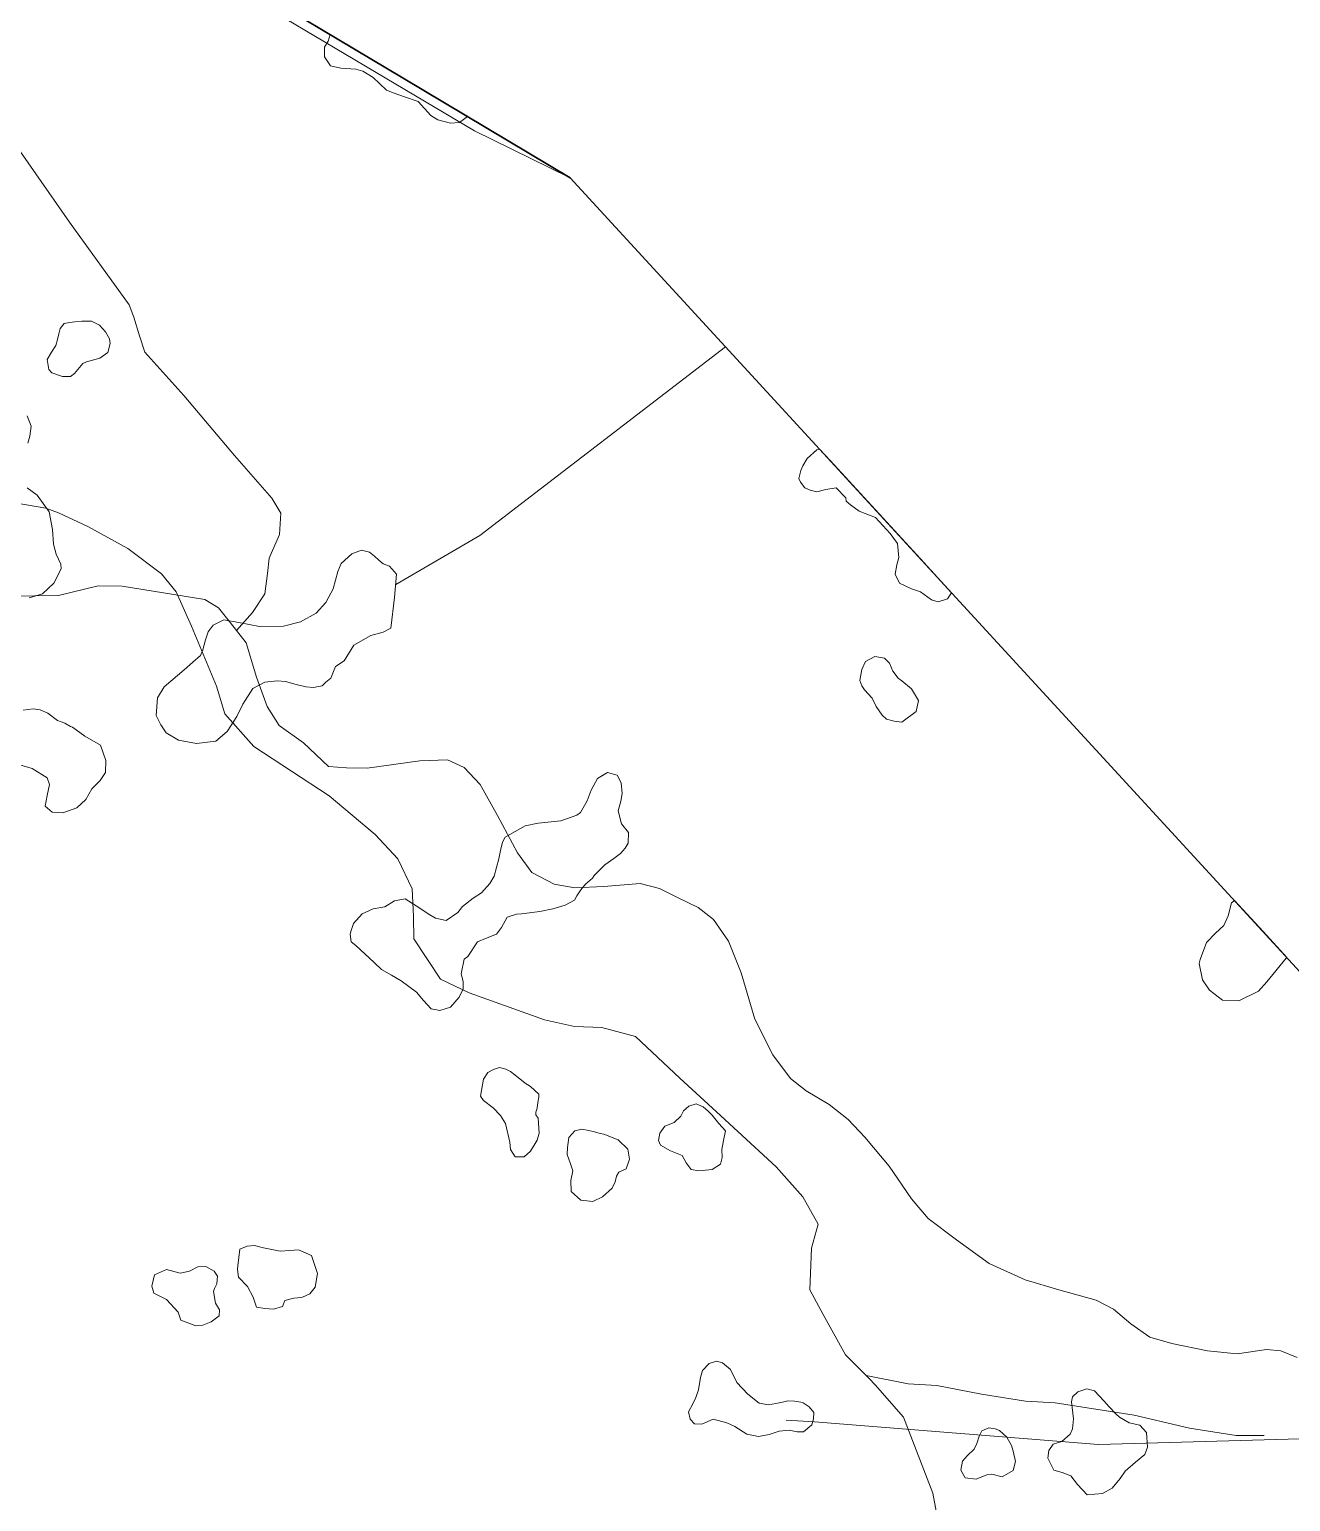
# Model space of a CAD drawing. Header units: metres. Extents: x 4652992 to 4879070, y 2074171 to 2309877.
# Drawn here: x 4654008.5 to 4654102.3, y 2309172.9 to 2309282.3 of the extents above; entities that cross this region are included whole.
import ezdxf

# ---------------------------------------------------------------- set-up
doc = ezdxf.new("R2010")
doc.units = ezdxf.units.M
doc.header["$MEASUREMENT"] = 0
doc.linetypes.add('DGN Style 3', pattern=[92.779933, 66.271381, -26.508552])
for name, color, linetype, lineweight in [('Level 1', 2, 'Continuous', 0), ('Level 20', 30, 'DGN Style 3', 0), ('Level 37', 3, 'Continuous', 0), ('Level 40', 1, 'Continuous', 0)]:
    doc.layers.add(name, color=color, linetype=linetype, lineweight=lineweight)
doc.layers.add('Limite', color=38, linetype='Continuous', lineweight=0, plot=False)

msp = doc.modelspace()

# ---------------------------------------------------------------- linework, layer by layer
at = {"layer": 'Level 1'}
for points in [[(4654076.308718, 2309170.208498, 1257.5), (4654075.682925, 2309173.54529, 1257.075), (4654073.499087, 2309179.191714, 1256.1375), (4654071.40613, 2309181.587282, 1255.7125), (4654070.943013, 2309182.054322, 1255.6421), (4654070.727219, 2309182.271944, 1255.6093), (4654069.186526, 2309183.825686, 1255.375), (4654067.544407, 2309186.822576, 1255.0875), (4654066.538783, 2309188.655991, 1254.7), (4654066.671084, 2309191.75989, 1254.575), (4654067.155771, 2309193.531047, 1254.25), (4654066.022844, 2309195.561629, 1254.1697), (4654064.038465, 2309197.784134, 1254.075), (4654059.617678, 2309201.88489, 1253.45), (4654056.872072, 2309204.392092, 1253.0125), (4654053.576479, 2309207.481081, 1252.6375), (4654051.07593, 2309208.149905, 1252.5), (4654049.060305, 2309208.220705, 1252.3375), (4654046.827883, 2309208.707888, 1252.0625), (4654041.237124, 2309210.728274, 1251.525), (4654039.0907, 2309211.750674, 1251.175), (4654037.125918, 2309214.733706, 1250.725), (4654037.09009, 2309216.403322, 1250.55), (4654036.984316, 2309218.457278, 1250.25), (4654035.932314, 2309220.687075, 1250.0125), (4654034.236086, 2309222.503481, 1249.8625), (4654030.830324, 2309225.370302, 1248.9125), (4654025.226931, 2309229.024477, 1248.0125), (4654023.081484, 2309231.462099, 1247.6125), (4654022.450686, 2309233.507693, 1247.3375), (4654020.594485, 2309237.974673, 1246.6), (4654019.459475, 2309240.530276, 1246.175), (4654018.368532, 2309241.876284, 1245.8875), (4654015.853518, 2309243.748476, 1245.4), (4654012.886294, 2309245.380923, 1244.65), (4654010.710329, 2309246.409731, 1243.8625), (4654009.766726, 2309246.738711, 1243.5375), (4654006.591677, 2309247.278078, 1242.6625)], [(4654100.313024, 2309177.820447, 1264), (4654098.215273, 2309177.814699, 1263), (4654094.746279, 2309178.382326, 1262), (4654090.65552, 2309179.33832, 1260.5625), (4654084.782473, 2309180.240908, 1258.9375), (4654082.56769, 2309180.376711, 1258.4125), (4654079.299074, 2309180.900332, 1257.675), (4654075.97158, 2309181.549381, 1257), (4654073.857172, 2309181.655102, 1255.642138), (4654070.727219, 2309182.271944, 1255.6421)]]:
    msp.add_polyline3d(points, dxfattribs=at)
at = {"layer": 'Level 20', "linetype": 'Continuous'}
for points in [[(4654003.23176, 2309299.508427, 1253.753655), (4654001.183387, 2309299.088445, 1253.3), (4654000.08212, 2309298.161938, 1253), (4653998.716874, 2309296.517812, 1253), (4653998.503852, 2309293.497129, 1253), (4653998.715858, 2309291.829424, 1253), (4654000.003081, 2309287.736662, 1253), (4654002.267527, 2309282.400948, 1253), (4654006.930984, 2309274.621524, 1252.9), (4654011.515376, 2309267.996757, 1252.5), (4654015.972046, 2309261.866884, 1252.1), (4654016.312295, 2309260.930995, 1252.1), (4654016.716356, 2309259.541183, 1252.1), (4654017.125313, 2309258.340471, 1252.1), (4654020.032182, 2309255.125132, 1251.9), (4654023.799201, 2309250.667892, 1251.8), (4654026.553816, 2309247.482958, 1251.4), (4654027.234602, 2309246.381277, 1251.067961), (4654027.132746, 2309244.795915, 1250.66796), (4654026.367726, 2309243.031113, 1250.567961), (4654026.247906, 2309241.884358, 1250.267961), (4654026.033413, 2309240.368252, 1249.867961), (4654025.115529, 2309238.990955, 1249.267961), (4654023.946916, 2309237.656783, 1248.500731)], [(4654102.755052, 2309183.62068, 1264.717636), (4654101.550283, 2309184.117359, 1264.417636), (4654100.486276, 2309184.227397, 1264.217636), (4654098.309636, 2309183.898619, 1263.417636), (4654096.086024, 2309184.120595, 1263.017636), (4654093.449669, 2309184.667894, 1262.117636), (4654091.805608, 2309185.14322, 1261.917636), (4654090.395378, 2309186.127661, 1261.517636), (4654089.112287, 2309187.219739, 1261.317636), (4654087.81475, 2309187.883798, 1261.117636), (4654085.056543, 2309188.648957, 1260.517636), (4654082.543032, 2309189.393767, 1259.917636), (4654079.856353, 2309190.600101, 1259.417636), (4654077.429722, 2309192.364867, 1258.917636), (4654075.33834, 2309193.958322, 1258.417636), (4654074.10083, 2309195.4261, 1258.217636), (4654072.446766, 2309197.847033, 1257.717636), (4654070.623834, 2309200.00702, 1257.517636), (4654069.38274, 2309201.31371, 1257.217636), (4654067.969525, 2309202.431718, 1256.717636), (4654066.268692, 2309203.43762, 1256.217636), (4654065.103553, 2309204.351152, 1255.817636), (4654063.78467, 2309206.113419, 1255.417636), (4654062.463355, 2309208.767402, 1255.417636), (4654061.438998, 2309212.218451, 1255.417636), (4654060.509464, 2309214.561954, 1255.517636), (4654059.383434, 2309216.17032, 1255.517636), (4654058.251036, 2309217.076279, 1255.317636), (4654056.717371, 2309217.80539, 1254.817636), (4654055.360244, 2309218.488546, 1254.517636), (4654053.934393, 2309218.861014, 1254.317636), (4654051.243958, 2309218.623332, 1253.917636), (4654049.083005, 2309218.528957, 1253.317636), (4654047.534612, 2309218.802913, 1253.017636), (4654045.894696, 2309219.659976, 1252.717636), (4654044.814149, 2309221.132558, 1252.317636), (4654043.339874, 2309223.896123, 1251.717636), (4654042.041008, 2309226.195568, 1251.317636), (4654040.857222, 2309227.475571, 1251.017636), (4654039.61352, 2309228.036757, 1250.717636), (4654037.564163, 2309227.958252, 1250.417636), (4654033.653237, 2309227.420668, 1250.117636), (4654032.107755, 2309227.446275, 1249.817636), (4654030.77752, 2309227.557351, 1249.517636), (4654028.909111, 2309229.297205, 1249.767961), (4654027.110422, 2309230.597259, 1249.66796), (4654026.218376, 2309232.00914, 1249.367961), (4654025.434819, 2309234.181791, 1249.16796), (4654024.666906, 2309236.745155, 1248.867961), (4654023.946916, 2309237.656783, 1248.500731), (4654023.490549, 2309238.234621, 1248.267961), (4654022.603778, 2309239.343064, 1247.867961), (4654021.589781, 2309239.959643, 1247.267961), (4654015.447987, 2309240.952179, 1247.267961), (4654013.657682, 2309240.981762, 1247.267961), (4654010.705633, 2309240.260567, 1246.46796), (4654005.325674, 2309240.174099, 1246.46796)]]:
    msp.add_polyline3d(points, dxfattribs=at)
at = {"layer": 'Level 37', "extrusion": (0.3369177983393691, -0.8457073217220177, 0.4138423892593943), "elevation": -384395.569652, "flags": 128}
msp.add_lwpolyline([(5178239.957563, 176140.750217), (5178217.809555, 176125.596631), (5178210.654053, 176123.05998)], dxfattribs=at)
at = {"layer": 'Level 37'}
for points in [[(4653978.673051, 2309287.839964, 1245.4348), (4653989.243204, 2309292.251302, 1249.9), (4654000.714748, 2309296.053859, 1256.4), (4654004.868323, 2309297.26251, 1259.3), (4654020.128768, 2309287.578852, 1263.2), (4654041.618778, 2309274.792373, 1267.6), (4654048.640305, 2309271.343335, 1268.609762)], [(4654114.392884, 2309177.894715, 1270.0348), (4654087.994348, 2309177.156616, 1261.9), (4654066.885368, 2309178.852113, 1259), (4654064.792053, 2309178.964671, 1259.4)]]:
    msp.add_polyline3d(points, dxfattribs=at)
at = {"layer": 'Level 40', "color": 3, "flags": 128}
for points, elevation in [([(4654013.154831, 2309260.654451), (4654013.751056, 2309260.353478), (4654014.19804, 2309259.850536), (4654014.497876, 2309259.33796), (4654014.550626, 2309258.986597), (4654014.373652, 2309258.309696), (4654013.780929, 2309257.88641), (4654012.793933, 2309257.614654), (4654012.521146, 2309257.493256), (4654011.890879, 2309256.742195), (4654011.594477, 2309256.530525), (4654011.017619, 2309256.537008), (4654010.217199, 2309256.794965), (4654009.993655, 2309257.046442), (4654009.854796, 2309257.806213), (4654010.188712, 2309258.345638), (4654010.51082, 2309258.839921), (4654010.628829, 2309259.29124), (4654010.735035, 2309259.697425), (4654010.841242, 2309260.103608), (4654011.127937, 2309260.462473), (4654011.536112, 2309260.548367), (4654011.932476, 2309260.589128), (4654012.430869, 2309260.651361), (4654013.154831, 2309260.654451)], 1253.9), ([(4654074.097091, 2309233.32402), (4654074.604914, 2309232.454613), (4654074.454808, 2309231.623566), (4654073.3803, 2309230.833622), (4654072.801203, 2309230.918246), (4654072.238444, 2309231.065544), (4654071.912336, 2309231.351765), (4654071.480416, 2309232.000466), (4654071.173553, 2309232.616443), (4654070.600181, 2309233.235246), (4654070.415473, 2309233.551434), (4654070.247123, 2309233.930302), (4654070.397264, 2309234.76145), (4654070.685934, 2309235.355441), (4654071.379622, 2309235.709441), (4654072.083834, 2309235.591976), (4654072.456113, 2309235.226666), (4654072.700423, 2309234.627058), (4654073.102499, 2309234.120054), (4654073.382416, 2309233.912855), (4654074.097091, 2309233.32402)], 1270.8), ([(4654052.290941, 2309199.799193), (4654053.016099, 2309199.111715), (4654053.135303, 2309198.355589), (4654052.904631, 2309197.645321), (4654052.339071, 2309197.384833), (4654052.17682, 2309197.109887), (4654052.066037, 2309196.685577), (4654051.848391, 2309196.198468), (4654051.140732, 2309195.567089), (4654050.414807, 2309195.212352), (4654049.534419, 2309195.305708), (4654048.798028, 2309195.950733), (4654048.785672, 2309196.769745), (4654048.931677, 2309197.502178), (4654048.745956, 2309198.003785), (4654048.519833, 2309198.697214), (4654048.525715, 2309199.239551), (4654048.629362, 2309199.983024), (4654049.069931, 2309200.457393), (4654049.602364, 2309200.590556), (4654050.12174, 2309200.500511), (4654050.545309, 2309200.390115), (4654050.968866, 2309200.279722), (4654051.222995, 2309200.213487), (4654052.290941, 2309199.799193)], 1259.5), ([(4654022.364623, 2309187.652886), (4654022.683865, 2309187.168178), (4654022.658172, 2309186.728517), (4654022.046018, 2309186.262771), (4654021.44669, 2309186.016846), (4654020.901943, 2309185.979901), (4654019.807253, 2309186.398359), (4654019.604237, 2309186.986788), (4654018.734971, 2309187.926988), (4654017.787271, 2309188.39657), (4654017.656834, 2309188.921532), (4654017.833524, 2309189.76841), (4654018.738172, 2309190.158135), (4654019.740426, 2309189.897504), (4654020.44325, 2309190.027201), (4654021.06446, 2309190.356655), (4654021.650959, 2309190.382668), (4654022.275336, 2309190.041743), (4654022.532916, 2309189.662313), (4654022.474463, 2309189.097265), (4654022.29268, 2309188.742823), (4654022.23808, 2309188.533847), (4654022.364623, 2309187.652886)], 1272.8), ([(4654090.282915, 2309178.764618), (4654091.068346, 2309178.599761), (4654091.553074, 2309178.038287), (4654091.624589, 2309176.951193), (4654091.442684, 2309176.404929), (4654090.741894, 2309175.835374), (4654089.975137, 2309175.164225), (4654089.598834, 2309174.628918), (4654089.01675, 2309173.909669), (4654088.280632, 2309173.507493), (4654087.149432, 2309173.405936), (4654086.44459, 2309174.182946), (4654085.942094, 2309174.828187), (4654085.296283, 2309175.075339), (4654084.668066, 2309175.238754), (4654084.233191, 2309176.143516), (4654084.304304, 2309176.718746), (4654084.624435, 2309177.189601), (4654085.265759, 2309177.378966), (4654085.883209, 2309177.930752), (4654086.063454, 2309178.31923), (4654086.136279, 2309179.052299), (4654085.992546, 2309180.316695), (4654086.052269, 2309180.696953), (4654086.463887, 2309181.064765), (4654087.114809, 2309181.291108), (4654087.705989, 2309181.137205), (4654088.383501, 2309180.406742), (4654088.776806, 2309179.948166), (4654089.308214, 2309179.414075), (4654089.565104, 2309179.188905), (4654090.282915, 2309178.764618)], 1265.8), ([(4654081.175851, 2309177.692058), (4654081.5325, 2309177.081982), (4654081.658224, 2309176.651364), (4654081.817648, 2309175.893659), (4654081.642688, 2309175.222937), (4654080.845811, 2309174.753754), (4654080.065521, 2309174.956698), (4654079.692215, 2309174.894618), (4654078.896971, 2309174.584126), (4654078.087423, 2309174.675278), (4654077.75814, 2309175.238457), (4654077.895975, 2309175.918923), (4654078.235612, 2309176.308122), (4654078.762772, 2309176.807708), (4654078.953751, 2309177.235557), (4654079.136733, 2309177.784863), (4654079.317988, 2309178.175438), (4654079.851384, 2309178.394797), (4654080.306997, 2309178.316043), (4654080.631687, 2309178.191769), (4654081.175851, 2309177.692058)], 1261.5)]:
    msp.add_lwpolyline(points, dxfattribs=dict(at, elevation=elevation))
at = {"layer": 'Level 40', "color": 3}
for points in [[(4654041.102822, 2309275.846635, 1268.1), (4654040.510466, 2309275.418358, 1268.1), (4654039.832596, 2309275.359683, 1268.1), (4654038.902615, 2309275.604126, 1268.1), (4654038.373221, 2309275.932768, 1268.1), (4654037.425932, 2309276.970287, 1267.5), (4654036.429673, 2309277.327001, 1267.5), (4654035.643397, 2309277.581108, 1267.5), (4654035.090322, 2309277.821326, 1267.5), (4654034.550871, 2309278.295032, 1267.5), (4654034.100065, 2309278.745445, 1267.5), (4654033.327319, 2309279.233094, 1267.5), (4654032.795307, 2309279.372967, 1267.5), (4654031.685503, 2309279.453671, 1267), (4654030.919679, 2309279.607563, 1267), (4654030.482152, 2309280.291967, 1267), (4654030.478746, 2309281.004586, 1267), (4654030.739497, 2309281.457949, 1267), (4654030.90841, 2309281.937305, 1267), (4654036.331865, 2309278.697062, 1267.585203), (4654041.102822, 2309275.846635, 1268.1)], [(4654008.368865, 2309253.60767, 1250.2), (4654008.665902, 2309252.828783, 1250.2), (4654008.575799, 2309252.101214, 1250.2), (4654008.440994, 2309251.585659, 1250.2)], [(4654077.069133, 2309240.462236, 1274.8), (4654076.761201, 2309240.000334, 1274.8), (4654076.077409, 2309239.791376, 1274.8), (4654075.579029, 2309239.921975, 1274.8), (4654074.767673, 2309240.522757, 1274.8), (4654074.099858, 2309240.746286, 1274.8), (4654073.195693, 2309241.177326, 1274.8), (4654072.884797, 2309241.841088, 1274.8), (4654073.017303, 2309242.534216, 1274.8), (4654073.159559, 2309243.079213, 1274.8), (4654073.045986, 2309244.127984, 1274.8), (4654072.508504, 2309244.851187, 1274.8), (4654071.419524, 2309246.058694, 1274.8), (4654070.214751, 2309246.530045, 1274.4), (4654069.560384, 2309246.992945, 1274.4), (4654069.245053, 2309247.269845, 1274.4), (4654069.213672, 2309247.520842, 1274.4), (4654068.49973, 2309248.265756, 1273.5), (4654067.73557, 2309248.12589, 1273.5), (4654067.062184, 2309247.962205, 1273.5), (4654066.562728, 2309248.093176, 1273.5), (4654066.165949, 2309248.245834, 1273.5), (4654065.840431, 2309248.671479, 1273.5), (4654065.718192, 2309248.946596, 1273.5), (4654065.872613, 2309249.538058, 1273.5), (4654066.013048, 2309249.890123, 1273.5), (4654066.349093, 2309250.433936, 1273.5), (4654067.050479, 2309251.076344, 1273.5), (4654067.255196, 2309251.139411, 1273.5), (4654068.045759, 2309250.27931, 1273.604722), (4654074.481392, 2309243.277595, 1274.457216), (4654077.069133, 2309240.462236, 1274.8)], [(4654008.368967, 2309248.250672, 1250), (4654009.12684, 2309247.701678, 1250), (4654010.006542, 2309246.469685, 1250), (4654010.262527, 2309245.150532, 1250), (4654010.333203, 2309244.08023, 1250), (4654010.53654, 2309243.325829, 1250), (4654010.892724, 2309242.581538, 1250), (4654010.90066, 2309242.228867, 1250), (4654010.372183, 2309241.165056, 1250), (4654009.517775, 2309240.386796, 1250), (4654008.53929, 2309240.091725, 1250)], [(4654031.292322, 2309234.980473, 1256.3), (4654030.942991, 2309234.119392, 1253.4), (4654030.565725, 2309233.819221, 1253.4), (4654030.293887, 2309233.541328, 1253.4), (4654029.661261, 2309233.407621, 1253.4), (4654029.077388, 2309233.460578, 1253.4), (4654028.378006, 2309233.643446, 1253.4), (4654027.585337, 2309233.850706, 1253.4), (4654026.954761, 2309233.915866, 1253.4), (4654026.030016, 2309233.808637, 1253.4), (4654025.159747, 2309233.338116, 1253.4), (4654024.41069, 2309232.187661, 1253.4), (4654023.967985, 2309231.256261, 1253.4), (4654023.231077, 2309230.152401, 1253.4), (4654022.392959, 2309229.423987, 1253.4), (4654020.952704, 2309229.251782, 1253.4), (4654019.622133, 2309229.499694, 1253.4), (4654018.715646, 2309230.035761, 1253.4), (4654018.324468, 2309230.636682, 1253.4), (4654017.957684, 2309231.330983, 1253.4), (4654018.053858, 2309232.652387, 1253.4), (4654018.565618, 2309233.466183, 1253.4), (4654020.041248, 2309234.726147, 1253.4), (4654020.690744, 2309235.304367, 1253.4), (4654021.269169, 2309235.801407, 1253.4), (4654021.425613, 2309236.209305, 1253.4), (4654021.620806, 2309236.956135, 1253.4), (4654021.826045, 2309237.550729, 1253.4), (4654022.205659, 2309238.04984, 1253.4), (4654023.005047, 2309238.439137, 1253.4), (4654024.102169, 2309238.251886, 1253.4), (4654025.64691, 2309237.947571, 1254.5), (4654027.424252, 2309237.979967, 1255.6), (4654028.69851, 2309238.29307, 1255.6), (4654029.859643, 2309238.934069, 1255.6), (4654030.567877, 2309239.743239, 1255.6), (4654031.126578, 2309240.740671, 1255.6), (4654031.467091, 2309242.043791, 1255.6), (4654031.718176, 2309242.62446, 1255.6), (4654032.507163, 2309243.362632, 1255.6), (4654033.221006, 2309243.623231, 1255.6), (4654033.825384, 2309243.464998, 1255.6), (4654034.19515, 2309243.169313, 1255.6), (4654034.518419, 2309242.885806, 1255.6), (4654034.841682, 2309242.602305, 1255.6), (4654035.294385, 2309242.434072, 1255.6), (4654035.835748, 2309241.844901, 1255.6), (4654035.676959, 2309240.096679, 1255.6), (4654035.410866, 2309237.827631, 1256.3), (4654034.837061, 2309237.530688, 1256.3), (4654033.925938, 2309237.272303, 1256.3), (4654032.64885, 2309236.563165, 1256.3), (4654031.949154, 2309235.404845, 1256.3), (4654031.292322, 2309234.980473, 1256.3)], [(4654008.090679, 2309231.727297, 1254.4), (4654008.816618, 2309231.8366, 1254.4), (4654009.341688, 2309231.749245, 1254.4), (4654009.923408, 2309231.497614, 1254.4), (4654010.630629, 2309230.964083, 1254.4), (4654011.177876, 2309230.771292, 1254.4), (4654011.607486, 2309230.509592, 1254.4), (4654011.747339, 2309230.473056, 1254.4), (4654012.661958, 2309229.796756, 1255.2), (4654013.834066, 2309229.14217, 1255.2), (4654014.230252, 2309227.993503, 1255.2), (4654014.197307, 2309227.106244, 1255.2), (4654013.793976, 2309226.514788, 1255.2), (4654013.180003, 2309225.878776, 1255.2), (4654012.727932, 2309225.10092, 1255.2), (4654012.06735, 2309224.477022, 1255.2), (4654011.024115, 2309224.102304, 1255.2), (4654010.242357, 2309224.157051, 1255.2), (4654009.709933, 2309224.594694, 1255.2), (4654009.870435, 2309225.398991, 1255.2), (4654010.030937, 2309226.203283, 1255.2), (4654009.861099, 2309226.695616, 1255.2), (4654008.747476, 2309227.384624, 1255.2), (4654007.828003, 2309227.674501, 1255.2)], [(4654051.303609, 2309220.245518, 1257.7), (4654050.526199, 2309219.443633, 1257.3), (4654050.385716, 2309219.253121, 1257.3), (4654049.859068, 2309218.799935, 1257.3), (4654049.524509, 2309218.387448, 1257.3), (4654049.221307, 2309217.92132, 1257.3), (4654049.047485, 2309217.603169, 1257.3), (4654048.362009, 2309217.236849, 1257.3), (4654047.432756, 2309216.979605, 1257.3), (4654046.472084, 2309216.775985, 1257.3), (4654045.119646, 2309216.607824, 1256.2), (4654044.745952, 2309216.568864, 1256.2), (4654044.050239, 2309216.340915, 1256.2), (4654043.626107, 2309215.586951, 1256.2), (4654043.268732, 2309215.088604, 1256.2), (4654042.561831, 2309214.818008, 1256.2), (4654041.843772, 2309214.504793, 1256.2), (4654041.138589, 2309213.421808, 1256.5), (4654040.859168, 2309213.221742, 1256.5), (4654040.623568, 2309212.145782, 1256.5), (4654040.787805, 2309211.556963, 1256.5), (4654040.781904, 2309211.012536, 1256.5), (4654040.487419, 2309210.406899, 1256.5), (4654039.839546, 2309209.665937, 1256.5), (4654039.047681, 2309209.417488, 1256.5), (4654038.398461, 2309209.541317, 1256.5), (4654037.829073, 2309210.144835, 1256.5), (4654037.313335, 2309210.779875, 1256.5), (4654036.170528, 2309211.624015, 1256.5), (4654035.460321, 2309212.036805, 1256.5), (4654034.707534, 2309212.460713, 1256.5), (4654034.158307, 2309212.968044, 1256.5), (4654032.800512, 2309214.251918, 1255.5), (4654032.461631, 2309214.52259, 1255.5), (4654032.382323, 2309215.090043, 1255.5), (4654032.449186, 2309215.345975, 1255.5), (4654032.636661, 2309215.889372, 1255.5), (4654033.274444, 2309216.588614, 1255.5), (4654034.100962, 2309216.965194, 1255.5), (4654034.95693, 2309217.106257, 1255.5), (4654035.666713, 2309217.558816, 1255.5), (4654036.480005, 2309217.710977, 1255.5), (4654037.563044, 2309217.024616, 1255.8), (4654038.177468, 2309216.590992, 1255.8), (4654038.728989, 2309216.264873, 1255.8), (4654039.506465, 2309216.10747, 1255.8), (4654040.388056, 2309216.697004, 1255.8), (4654040.734528, 2309217.152987, 1255.8), (4654041.53092, 2309217.764702, 1255.8), (4654042.132772, 2309218.153972, 1255.8), (4654042.769972, 2309218.852725, 1255.8), (4654043.096099, 2309219.405022, 1255.8), (4654043.430096, 2309220.683775, 1255.8), (4654043.543396, 2309221.291637, 1255.8), (4654043.710392, 2309221.931, 1255.8), (4654043.895713, 2309222.292377, 1255.8), (4654045.387985, 2309223.131838, 1255.8), (4654046.35045, 2309223.335648, 1255.8), (4654048.025949, 2309223.499975, 1256.8), (4654049.225643, 2309223.922484, 1257.7), (4654049.504529, 2309224.12213, 1257.7), (4654050.003524, 2309224.990981, 1257.7), (4654050.299396, 2309225.776639, 1257.7), (4654050.755921, 2309226.656545, 1257.7), (4654051.505632, 2309227.096413, 1257.7), (4654052.227209, 2309226.907753, 1257.7), (4654052.529525, 2309226.329114, 1257.7), (4654052.595449, 2309225.539779, 1257.7), (4654052.493562, 2309224.975983, 1257.7), (4654052.304821, 2309224.253215, 1257.7), (4654052.549659, 2309223.280871, 1257.7), (4654053.064181, 2309222.646818, 1257.7), (4654053.034115, 2309221.837175, 1257.7), (4654052.806868, 2309221.487804, 1257.7), (4654052.472527, 2309221.075575, 1257.7), (4654051.9684, 2309220.707696, 1257.7), (4654051.303609, 2309220.245518, 1257.7)], [(4654101.984783, 2309213.354995, 1281.8), (4654101.932751, 2309213.308526, 1281.8), (4654100.49172, 2309211.534366, 1280.3), (4654099.882745, 2309210.836643, 1280.3), (4654098.414353, 2309210.11863, 1280.3), (4654097.212186, 2309210.187917, 1280.3), (4654096.246409, 2309210.929975, 1280.3), (4654095.710359, 2309211.682193, 1280.3), (4654095.480197, 2309212.905421, 1280.3), (4654095.55493, 2309213.191961, 1280.3), (4654096.012772, 2309214.473331, 1279.2), (4654096.679919, 2309215.157064, 1279.2), (4654097.31711, 2309215.726006, 1279.2), (4654097.626056, 2309216.442049, 1279.2), (4654097.880463, 2309217.417516, 1279.2), (4654098.092085, 2309217.590096, 1279.2), (4654100.223928, 2309215.270735, 1280.623895), (4654101.984783, 2309213.354995, 1281.8)], [(4654045.393764, 2309204.006568, 1258.4), (4654045.784724, 2309203.768484, 1258.4), (4654046.406057, 2309203.198033, 1258.4), (4654046.392998, 2309202.97451, 1258.4), (4654046.335552, 2309202.581014, 1258.4), (4654046.267009, 2309202.145025, 1258.4), (4654046.189333, 2309201.847572, 1258.4), (4654046.18737, 2309201.666541, 1258.4), (4654046.344003, 2309201.398789, 1258.4), (4654046.41707, 2309200.290499, 1258.4), (4654046.283912, 2309199.780576, 1258.4), (4654045.796339, 2309198.954524, 1258.4), (4654045.323776, 2309198.533013, 1258.4), (4654044.642991, 2309198.528832, 1258.4), (4654044.287263, 2309199.07539, 1258.4), (4654044.250724, 2309199.629566, 1258.4), (4654043.932423, 2309201.018051, 1259.3), (4654043.545763, 2309201.617559, 1259.3), (4654043.009764, 2309202.165318, 1259.3), (4654042.293109, 2309202.714836, 1259.3), (4654042.062915, 2309203.046888, 1259.3), (4654042.299667, 2309204.300105, 1259.3), (4654042.613349, 2309204.807778, 1259.3), (4654043.030048, 2309205.016532, 1259.3), (4654043.478036, 2309205.17178, 1259.3), (4654043.944263, 2309205.050224, 1259.3), (4654044.30354, 2309204.865873, 1259.3), (4654044.625238, 2309204.632398, 1258.9), (4654045.393764, 2309204.006568, 1258.4)], [(4654059.775192, 2309201.011758, 1257.9), (4654060.269125, 2309200.474434, 1257.9), (4654060.122929, 2309199.740855, 1257.9), (4654059.998922, 2309199.092275, 1257.9), (4654060.024343, 2309198.495529, 1257.9), (4654059.891206, 2309197.985505, 1257.9), (4654059.291511, 2309197.597071, 1257.9), (4654058.287251, 2309197.488486, 1258.9), (4654057.725391, 2309197.589568, 1258.9), (4654057.359083, 2309198.093116, 1258.9), (4654057.046219, 2309198.628089, 1258.9), (4654056.189677, 2309198.987365, 1258.9), (4654055.440007, 2309199.409484, 1258.9), (4654055.305726, 2309199.761905, 1258.9), (4654055.396363, 2309200.282431, 1258.9), (4654055.763411, 2309200.821589, 1258.9), (4654056.467464, 2309201.091495, 1258.9), (4654056.950517, 2309201.555033, 1258.9), (4654057.14609, 2309201.95748, 1258.9), (4654057.553507, 2309202.304685, 1258.9), (4654058.097136, 2309202.480332, 1258.9), (4654058.625739, 2309202.251811, 1258.9), (4654058.993984, 2309201.929083, 1258.9), (4654059.277492, 2309201.628455, 1258.9), (4654059.775192, 2309201.011758, 1257.9)], [(4654027.528538, 2309187.858354, 1269.6), (4654027.366085, 2309187.407783, 1269.6), (4654026.691768, 2309187.22471, 1269.6), (4654026.030318, 2309187.262293, 1269.6), (4654025.432669, 2309187.372889, 1269.6), (4654025.178003, 2309188.111174, 1269.6), (4654024.755698, 2309188.893066, 1269.6), (4654024.090946, 2309189.603615, 1269.6), (4654024.012928, 2309190.16158, 1269.6), (4654024.036785, 2309190.424213, 1269.6), (4654024.187021, 2309191.684516, 1269.6), (4654024.735718, 2309191.900221, 1269.6), (4654025.282462, 2309191.937204, 1269.6), (4654025.952971, 2309191.762766, 1269.6), (4654027.174457, 2309191.534809, 1268.8), (4654027.900387, 2309191.570174, 1268.8), (4654028.542404, 2309191.62736, 1268.8), (4654029.505057, 2309191.197531, 1268.8), (4654029.963771, 2309189.867461, 1268.8), (4654029.784403, 2309188.837916, 1268.8), (4654029.39019, 2309188.357501, 1268.8), (4654028.830149, 2309188.09957, 1268.8), (4654028.503666, 2309188.049948, 1268.8), (4654028.188145, 2309188.042316, 1268.8), (4654027.528538, 2309187.858354, 1269.6)], [(4654066.480211, 2309179.951692, 1260.6), (4654066.849041, 2309179.536932, 1260.6), (4654066.806633, 2309179.069741, 1260.6), (4654066.689768, 2309178.621915, 1260.6), (4654066.07746, 2309178.103679, 1260.6), (4654065.60148, 2309178.10791, 1260.6), (4654064.996039, 2309178.225513, 1260.6), (4654064.257668, 2309178.138558, 1260.6), (4654063.517537, 2309177.892624, 1260.6), (4654062.722382, 2309177.740694, 1260.6), (4654061.856162, 2309177.926085, 1260.6), (4654060.971112, 2309178.49559, 1261.6), (4654060.367952, 2309178.771873, 1261.6), (4654059.36358, 2309179.033058, 1261.6), (4654058.510791, 2309178.657615, 1261.6), (4654057.96076, 2309178.681196, 1261.6), (4654057.656847, 2309179.038925, 1261.6), (4654057.522934, 2309179.591344, 1261.6), (4654057.837192, 2309180.186472, 1261.6), (4654058.075316, 2309180.642132, 1261.6), (4654058.268226, 2309181.228988, 1261.6), (4654058.42738, 2309182.143133, 1261.6), (4654058.563621, 2309182.66509, 1261.6), (4654059.054137, 2309183.174499, 1261.6), (4654059.61559, 2309183.346929, 1261.6), (4654060.061981, 2309183.230786, 1261.6), (4654060.643971, 2309182.721057, 1261.6), (4654061.109178, 2309181.763991, 1261.6), (4654061.922514, 2309180.892448, 1260.5), (4654062.783657, 2309180.229964, 1260.5), (4654063.463734, 2309180.092928, 1260.5), (4654064.006297, 2309180.19096, 1260.5), (4654064.511604, 2309180.298675, 1260.5), (4654064.895445, 2309180.398122, 1260.5), (4654065.408739, 2309180.384171, 1260.5), (4654065.865302, 2309180.305259, 1260.5), (4654066.051474, 2309180.256828, 1260.5), (4654066.480211, 2309179.951692, 1260.6)]]:
    msp.add_polyline3d(points, dxfattribs=at)
at = {"layer": 'Limite', "color": 5, "linetype": 'Continuous', "lineweight": 30}
msp.add_polyline3d([(4654023.010578, 2309286.655864, 1261.128004), (4654036.331865, 2309278.697062, 1263.687033), (4654048.738857, 2309271.284455, 1265.89826), (4654113.095196, 2309201.267305, 1276.958567), (4654114.24025, 2309200.29267, 1276.891012), (4654127.764927, 2309205.946463, 1284.357085), (4654129.049837, 2309227.89392, 1288.496062), (4654129.402619, 2309233.919808, 1288.961884), (4654131.761053, 2309274.20368, 1288.604575), (4654139.512182, 2309333.139227, 1284.256938)], dxfattribs=at)

doc.saveas('drawing.dxf')
